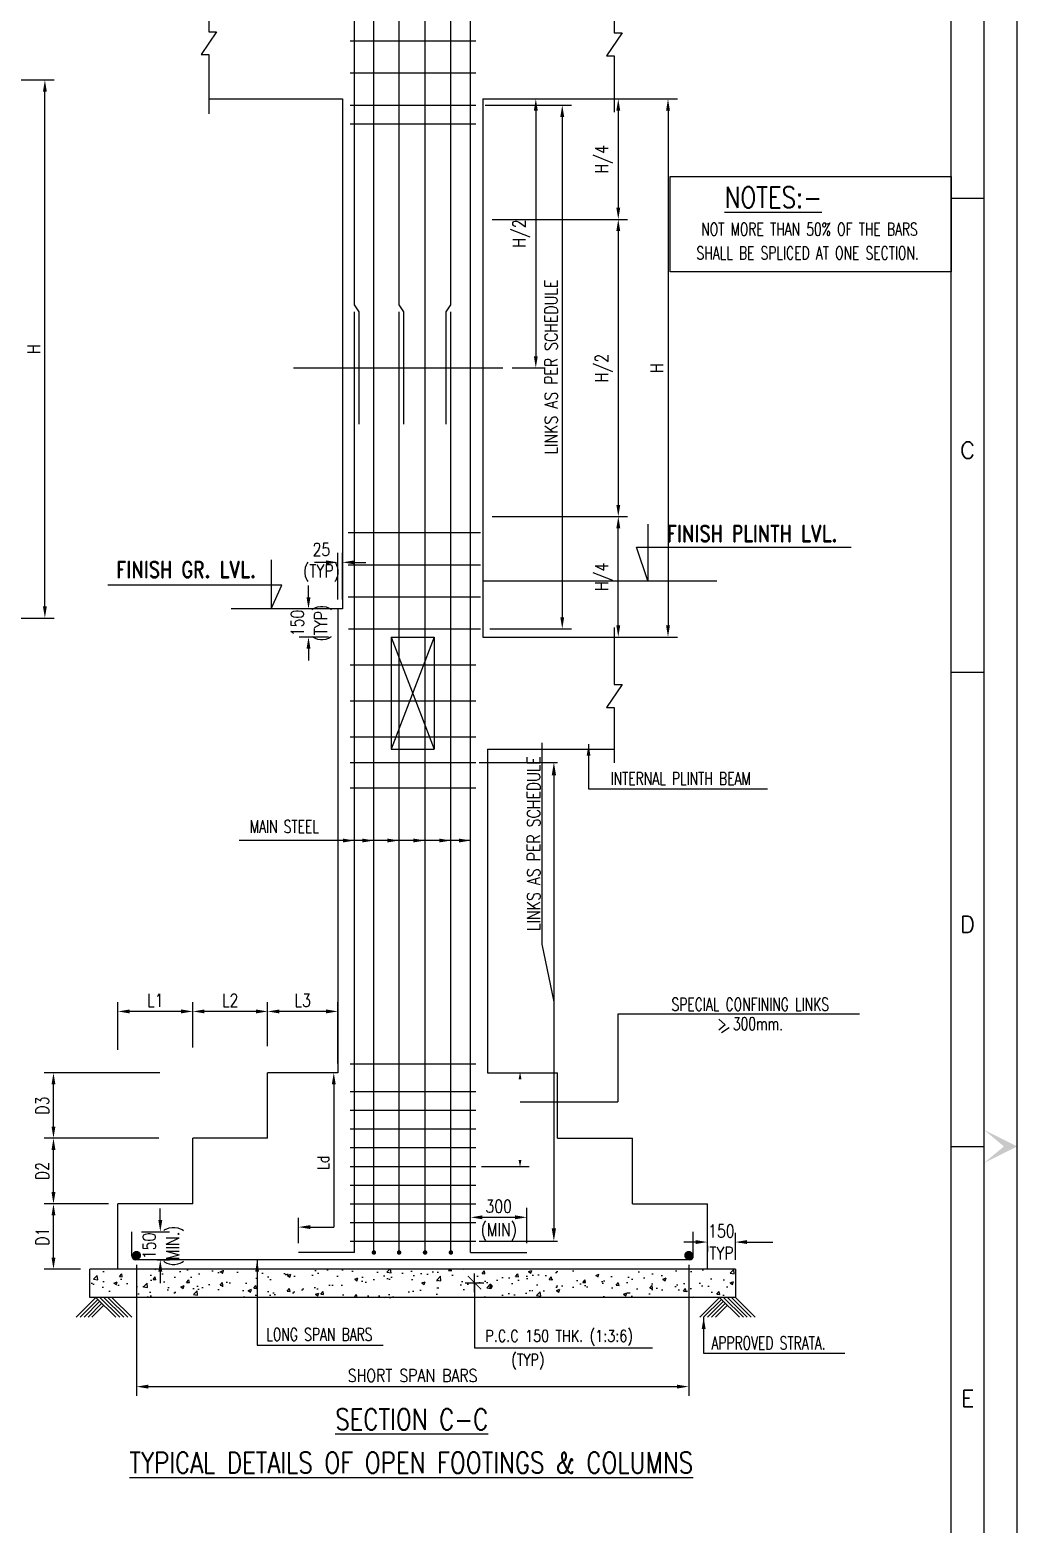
# Model space of a CAD drawing. Extents: x 455722 to 1142355, y -625363 to -272741.
# Drawn here: x 608365 to 629471, y -521763 to -489827 of the extents above; entities that cross this region are included whole.
import ezdxf
from ezdxf.enums import TextEntityAlignment as Align
from ezdxf.lldxf.tags import DXFTag

# ---------------------------------------------------------------- set-up
doc = ezdxf.new("R2010")
doc.units = 0
doc.header["$LTSCALE"] = 500
doc.header["$MEASUREMENT"] = 0
doc.layers.get('DEFPOINTS').update_dxf_attribs({"color": 4})
for name, color, linetype in [('CEN', 8, 'CENTER'), ('COL', 1, 'Continuous'), ('DIM', 5, 'Continuous'), ('FOOT', 4, 'Continuous'), ('FRAME', 6, 'Continuous'), ('LINK', 2, 'Continuous'), ('P.C.C.', 8, 'Continuous'), ('PNA', 10, 'Continuous'), ('RING', 4, 'Continuous'), ('S-CONCRET LINE', 4, 'Continuous'), ('S-REINFORCEMENT', 6, 'Continuous'), ('S-TEXT-1', 4, 'Continuous'), ('S-TITLE', 6, 'Continuous'), ('TXT', 4, 'Continuous'), ('TXT1', 2, 'Continuous')]:
    doc.layers.add(name, color=color, linetype=linetype)
doc.styles.add('ROMAND', font='romand')
doc.styles.add('ROMANS', font='r.shx', dxfattribs={"width": 0.8, "height": 275, "bigfont": 'bigfont.shx'})
tags = doc.linetypes.add('CENTER', pattern=[2, 1.25, -0.25, 0.25, -0.25]).pattern_tags.tags
tags[10:11] = [DXFTag(74, 4), DXFTag(75, 0), DXFTag(340, '0'), DXFTag(46, 1.0), DXFTag(50, 0.0), DXFTag(44, 0.0), DXFTag(45, 0.0)]
tags[8:9] = [DXFTag(74, 4), DXFTag(75, 0), DXFTag(340, '0'), DXFTag(46, 1.0), DXFTag(50, 0.0), DXFTag(44, 0.0), DXFTag(45, 0.0)]
tags[6:7] = [DXFTag(74, 4), DXFTag(75, 0), DXFTag(340, '0'), DXFTag(46, 1.0), DXFTag(50, 0.0), DXFTag(44, 0.0), DXFTag(45, 0.0)]
tags[4:5] = [DXFTag(74, 4), DXFTag(75, 0), DXFTag(340, '0'), DXFTag(46, 1.0), DXFTag(50, 0.0), DXFTag(44, 0.0), DXFTag(45, 0.0)]
doc.dimstyles.new('Copy of INT2TIMES', dxfattribs={"dimtxt": 300, "dimasz": 275, "dimexe": 75, "dimexo": 75, "dimgap": 40, "dimtad": 1, "dimdec": 0, "dimlfac": 0.5, "dimrnd": 5, "dimzin": 0, "dimdsep": 46, "dimtxsty": 'ROMANS', "dimcen": -1, "dimclrd": 5, "dimclre": 5, "dimclrt": 4, "dimadec": 0, "dimazin": 0, "dimtfac": 1, "dimtdec": 0, "dimtix": 1, "dimtofl": 0, "dimtmove": 2, "dimatfit": 3, "dimfxl": 0, "dimtolj": 1, "dimtzin": 0, "dimarcsym": 0})
doc.dimstyles.new('dim25', dxfattribs={"dimtxt": 250, "dimasz": 250, "dimexe": 200, "dimexo": 200, "dimgap": 100, "dimtad": 1, "dimdec": 0, "dimlfac": 0.25, "dimzin": 0, "dimdsep": 46, "dimtxsty": 'ROMANS', "dimcen": 0, "dimclrd": 5, "dimclre": 5, "dimclrt": 4, "dimadec": 0, "dimazin": 0, "dimtfac": 1, "dimtdec": 0, "dimtix": 1, "dimtofl": 0, "dimtmove": 2, "dimatfit": 3, "dimfxl": 0, "dimtolj": 1, "dimtzin": 0, "dimlwd": -1, "dimlwe": -1, "dimarcsym": 0})
doc.dimstyles.new('INT$7', dxfattribs={"dimtxt": 9, "dimasz": 8, "dimexe": 8, "dimexo": 3, "dimgap": 2, "dimtad": 1, "dimdec": 0, "dimzin": 0, "dimdsep": 46, "dimtxsty": 'ROMANS', "dimblk": 'DIMTICK', "dimcen": -0.25, "dimclrd": 5, "dimclre": 5, "dimclrt": 4, "dimadec": 0, "dimazin": 0, "dimtfac": 1, "dimtdec": 0, "dimtix": 1, "dimtofl": 0, "dimtmove": 2, "dimatfit": 3, "dimldrblk": 'DIMTICK', "dimfxl": 0, "dimtolj": 1, "dimtzin": 0, "dimarcsym": 0})

# ---------------------------------------------------------------- blocks, each defined once
blk = doc.blocks.new('FOLDER')
at = {"layer": 'PNA'}
for points in [[(-1250.000000000007, 2500.000000000011), (-7.275957614183426e-12, 9.094947017729282e-12), (-7.275957614183426e-12, 1000.000000000013)], [(1249.999999999993, 2500.000000000011), (-7.275957614183426e-12, 1.091393642127514e-11), (-7.275957614183426e-12, 1000.000000000013)]]:
    blk.add_solid(points, dxfattribs=at)
blk = doc.blocks.new('A1')
at = {"flags": 128}
blk.add_lwpolyline([(0, 5.820766091346741e-11), (82778.72107559827, 5.820766091346741e-11), (82778.72107559827, 58231.27883652772), (0, 58231.27883652772)], close=True, dxfattribs=at)
at = {"layer": 'PNA'}
for p, q in [((81794.43188326346, 43357.9389224737), (82286.57647943223, 43357.9389224737)), ((81794.43188326346, 36295.66396745056), (82286.57647943223, 36295.66396745056)), ((81794.43188326346, 29233.38901242736), (82286.57647943223, 29233.38901242736))]:
    blk.add_line(p, q, dxfattribs=at)
at = {"layer": 'PNA', "color": 1}
for points in [[(984.2891923375428, 492.1445961663267), (82286.57647943223, 492.1445961663267), (82286.57647943223, 57739.13424035898), (984.2891923375428, 57739.13424035898)], [(1968.578384675551, 984.2891923351854), (81794.43188326346, 984.2891923351854), (81794.43188326346, 57246.98964419012), (1968.578384675551, 57246.98964419012)]]:
    blk.add_lwpolyline(points, close=True, dxfattribs=at)
at = {"layer": 'PNA', "xscale": 0.196857838483993, "yscale": 0.196857838483993, "zscale": 0.196857838483993, "rotation": 90}
blk.add_blockref('FOLDER', (82778.72107560094, 29233.38901242736), dxfattribs=at)
at = {"layer": 'PNA', "style": 'ROMANS'}
for s, p in [('C', (82040.50418134785, 39603.60587153659)), ('D', (82040.50418134785, 32541.33091651349)), ('E', (82040.50418134785, 25479.05596149035))]:
    blk.add_text(s, height=246.0722980844176, dxfattribs=at).set_placement(p, align=Align.MIDDLE)
blk = doc.blocks.new('*D500')
at = {"layer": 'DEFPOINTS', "color": 0}
for p in [(610548.214693669, -515516.5533907567), (611153.6081542464, -515516.5533907567), (610889.9894397303, -516116.5533907567)]:
    blk.add_point(p, dxfattribs=at)
at = {"layer": 'DIM', "color": 5}
for p, q in [((611153.6081542464, -515266.5533907567), (611153.6081542464, -515016.5533907567)), ((610748.214693669, -515516.5533907567), (611353.6081542464, -515516.5533907567)), ((611089.9894397303, -516116.5533907567), (611353.6081542464, -516116.5533907567)), ((611153.6081542464, -516366.5533907567), (611153.6081542464, -516616.5533907567))]:
    blk.add_line(p, q, dxfattribs=at)
for points in [[(611111.9414875797, -515266.5533907567), (611195.274820913, -515266.5533907567), (611153.6081542464, -515516.5533907567)], [(611195.274820913, -516366.5533907567), (611111.9414875797, -516366.5533907567), (611153.6081542464, -516116.5533907567)]]:
    blk.add_solid(points, dxfattribs=at)
at = {"layer": 'DIM', "color": 4, "char_height": 275, "attachment_point": 5, "rotation": 90, "style": 'ROMANS'}
for s, insert in [('(MIN.)', (611463.1319637701, -515816.5533907567)), ('\\A1;150', (610916.1081542464, -515816.5533907567))]:
    blk.add_mtext(s, dxfattribs=dict(at, insert=insert))
blk = doc.blocks.new('*D501')
at = {"layer": 'DEFPOINTS', "color": 0}
for p in [(608869.714646491, -514916.5533907567), (610248.214693669, -514916.5533907567), (609648.214693669, -516316.5533907567)]:
    blk.add_point(p, dxfattribs=at)
at = {"layer": 'DIM', "color": 5}
for p, q in [((610048.214693669, -514916.5533907567), (608669.714646491, -514916.5533907567)), ((608869.714646491, -516066.5533907567), (608869.714646491, -515166.5533907567)), ((609448.214693669, -516316.5533907567), (608669.714646491, -516316.5533907567))]:
    blk.add_line(p, q, dxfattribs=at)
for points in [[(608911.3813131576, -515166.5533907567), (608828.0479798244, -515166.5533907567), (608869.714646491, -514916.5533907567)], [(608828.0479798244, -516066.5533907567), (608911.3813131576, -516066.5533907567), (608869.714646491, -516316.5533907567)]]:
    blk.add_solid(points, dxfattribs=at)
at = {"layer": 'DIM', "color": 4, "insert": (608632.214646491, -515616.5533907567), "char_height": 275, "attachment_point": 5, "rotation": 90, "style": 'ROMANS'}
blk.add_mtext('\\A1;D1', dxfattribs=at)
blk = doc.blocks.new('*D502')
at = {"layer": 'DEFPOINTS', "color": 0}
for p in [(608869.714646491, -513516.5533907567), (611322.214693669, -513516.5533907567), (610248.214693669, -514916.5533907567)]:
    blk.add_point(p, dxfattribs=at)
at = {"layer": 'DIM', "color": 5}
for p, q in [((611122.214693669, -513516.5533907567), (608669.714646491, -513516.5533907567)), ((608869.714646491, -514666.5533907567), (608869.714646491, -513766.5533907567)), ((610048.214693669, -514916.5533907567), (608669.714646491, -514916.5533907567))]:
    blk.add_line(p, q, dxfattribs=at)
for points in [[(608911.3813131576, -513766.5533907567), (608828.0479798244, -513766.5533907567), (608869.714646491, -513516.5533907567)], [(608828.0479798244, -514666.5533907567), (608911.3813131576, -514666.5533907567), (608869.714646491, -514916.5533907567)]]:
    blk.add_solid(points, dxfattribs=at)
at = {"layer": 'DIM', "color": 4, "insert": (608632.214646491, -514216.5533907567), "char_height": 275, "attachment_point": 5, "rotation": 90, "style": 'ROMANS'}
blk.add_mtext('\\A1;D2', dxfattribs=at)
blk = doc.blocks.new('*D503')
at = {"layer": 'DEFPOINTS', "color": 0}
for p in [(608869.714646491, -512116.5533907567), (611342.2146936681, -512116.5533907567), (611322.214693669, -513516.5533907567)]:
    blk.add_point(p, dxfattribs=at)
at = {"layer": 'DIM', "color": 5}
for p, q in [((611142.2146936681, -512116.5533907567), (608669.714646491, -512116.5533907567)), ((608869.714646491, -513266.5533907567), (608869.714646491, -512366.5533907567)), ((611122.214693669, -513516.5533907567), (608669.714646491, -513516.5533907567))]:
    blk.add_line(p, q, dxfattribs=at)
for points in [[(608911.3813131576, -512366.5533907567), (608828.0479798244, -512366.5533907567), (608869.714646491, -512116.5533907567)], [(608828.0479798244, -513266.5533907567), (608911.3813131576, -513266.5533907567), (608869.714646491, -513516.5533907567)]]:
    blk.add_solid(points, dxfattribs=at)
at = {"layer": 'DIM', "color": 4, "insert": (608632.214646491, -512816.5533907567), "char_height": 275, "attachment_point": 5, "rotation": 90, "style": 'ROMANS'}
blk.add_mtext('\\A1;D3', dxfattribs=at)
blk = doc.blocks.new('*D504')
at = {"layer": 'DEFPOINTS', "color": 0}
for p in [(613448.2146936681, -510805.47041588), (613448.2146936681, -511750.0533907567), (614948.2146936681, -512116.5533907567)]:
    blk.add_point(p, dxfattribs=at)
at = {"layer": 'DIM', "color": 5}
for p, q in [((613448.2146936681, -511550.0533907567), (613448.2146936681, -510605.47041588)), ((614948.2146936681, -511916.5533907567), (614948.2146936681, -510605.47041588)), ((614698.2146936681, -510805.47041588), (613698.2146936681, -510805.47041588))]:
    blk.add_line(p, q, dxfattribs=at)
for points in [[(613698.2146936681, -510763.8037492133), (613698.2146936681, -510847.1370825467), (613448.2146936681, -510805.47041588)], [(614698.2146936681, -510847.1370825467), (614698.2146936681, -510763.8037492133), (614948.2146936681, -510805.47041588)]]:
    blk.add_solid(points, dxfattribs=at)
at = {"layer": 'DIM', "color": 4, "insert": (614198.2146936681, -510567.97041588), "char_height": 275, "attachment_point": 5, "style": 'ROMANS'}
blk.add_mtext('\\A1;L3', dxfattribs=at)
blk = doc.blocks.new('*D505')
at = {"layer": 'DEFPOINTS', "color": 0}
for p in [(611848.2146936681, -510805.47041588), (611848.2146936681, -511777.5533907567), (613448.2146936681, -511750.0533907567)]:
    blk.add_point(p, dxfattribs=at)
at = {"layer": 'DIM', "color": 5}
for p, q in [((611848.2146936681, -511577.5533907567), (611848.2146936681, -510605.47041588)), ((613448.2146936681, -511550.0533907567), (613448.2146936681, -510605.47041588)), ((613198.2146936681, -510805.47041588), (612098.2146936681, -510805.47041588))]:
    blk.add_line(p, q, dxfattribs=at)
for points in [[(612098.2146936681, -510763.8037492133), (612098.2146936681, -510847.1370825467), (611848.2146936681, -510805.47041588)], [(613198.2146936681, -510847.1370825467), (613198.2146936681, -510763.8037492133), (613448.2146936681, -510805.47041588)]]:
    blk.add_solid(points, dxfattribs=at)
at = {"layer": 'DIM', "color": 4, "insert": (612648.2146936681, -510567.97041588), "char_height": 275, "attachment_point": 5, "style": 'ROMANS'}
blk.add_mtext('\\A1;L2', dxfattribs=at)
blk = doc.blocks.new('*D506')
at = {"layer": 'DEFPOINTS', "color": 0}
for p in [(610248.214693669, -510805.47041588), (610248.214693669, -511824.970415879), (611848.2146936681, -511777.5533907567)]:
    blk.add_point(p, dxfattribs=at)
at = {"layer": 'DIM', "color": 5}
for p, q in [((610248.214693669, -511624.970415879), (610248.214693669, -510605.47041588)), ((611848.2146936681, -511577.5533907567), (611848.2146936681, -510605.47041588)), ((611598.2146936681, -510805.47041588), (610498.214693669, -510805.47041588))]:
    blk.add_line(p, q, dxfattribs=at)
for points in [[(610498.214693669, -510763.8037492133), (610498.214693669, -510847.1370825467), (610248.214693669, -510805.47041588)], [(611598.2146936681, -510847.1370825467), (611598.2146936681, -510763.8037492133), (611848.2146936681, -510805.47041588)]]:
    blk.add_solid(points, dxfattribs=at)
at = {"layer": 'DIM', "color": 4, "insert": (611048.2146936685, -510567.97041588), "char_height": 275, "attachment_point": 5, "style": 'ROMANS'}
blk.add_mtext('\\A1;L1', dxfattribs=at)
blk = doc.blocks.new('*D507')
at = {"layer": 'DEFPOINTS', "color": 0}
for p in [(622848.214693669, -515616.5533907567), (623448.214693669, -515734.47041588), (623448.214693669, -516316.5533907567)]:
    blk.add_point(p, dxfattribs=at)
at = {"layer": 'DIM', "color": 5}
for p, q in [((622598.214693669, -515734.47041588), (622348.214693669, -515734.47041588)), ((623448.214693669, -516116.5533907567), (623448.214693669, -515534.47041588)), ((623698.214693669, -515734.47041588), (623948.214693669, -515734.47041588)), ((622848.214693669, -515816.5533907567), (622848.214693669, -515934.47041588))]:
    blk.add_line(p, q, dxfattribs=at)
for points in [[(622598.214693669, -515776.1370825467), (622598.214693669, -515692.8037492133), (622848.214693669, -515734.47041588)], [(623698.214693669, -515692.8037492133), (623698.214693669, -515776.1370825467), (623448.214693669, -515734.47041588)]]:
    blk.add_solid(points, dxfattribs=at)
at = {"layer": 'DIM', "color": 4, "char_height": 275, "attachment_point": 5, "style": 'ROMANS'}
for s, insert in [('\\A1;150', (623148.214693669, -515496.97041588)), ('TYP', (623148.214693669, -515971.97041588))]:
    blk.add_mtext(s, dxfattribs=dict(at, insert=insert))
blk = doc.blocks.new('*D511')
at = {"layer": 'DEFPOINTS', "color": 0}
for p in [(606689.7425575552, -490897.3475312423), (608686.6382497384, -490897.3475312423), (606689.7425575552, -502397.3475312414)]:
    blk.add_point(p, dxfattribs=at)
at = {"layer": 'DIM', "color": 5}
for p, q in [((606889.7425575552, -490897.3475312423), (608886.6382497384, -490897.3475312423)), ((608686.6382497384, -502147.3475312414), (608686.6382497384, -491147.3475312423)), ((606889.7425575552, -502397.3475312414), (608886.6382497384, -502397.3475312414))]:
    blk.add_line(p, q, dxfattribs=at)
for points in [[(608728.304916405, -491147.3475312423), (608644.9715830717, -491147.3475312423), (608686.6382497384, -490897.3475312423)], [(608644.9715830717, -502147.3475312414), (608728.304916405, -502147.3475312414), (608686.6382497384, -502397.3475312414)]]:
    blk.add_solid(points, dxfattribs=at)
at = {"layer": 'DIM', "color": 4, "insert": (608449.1382497384, -496647.3475312418), "char_height": 275, "attachment_point": 5, "rotation": 90, "style": 'ROMANS'}
blk.add_mtext('\\A1;H', dxfattribs=at)
blk = doc.blocks.new('*D514')
at = {"layer": 'DEFPOINTS', "color": 0}
for p in [(614948.2146936681, -502203.292952965), (614321.8493268804, -502803.2929529641), (614948.2146936681, -502803.2929529641)]:
    blk.add_point(p, dxfattribs=at)
at = {"layer": 'DIM', "color": 5}
for p, q in [((614321.8493268804, -501953.292952965), (614321.8493268804, -501703.292952965)), ((614748.2146936681, -502203.292952965), (614121.8493268804, -502203.292952965)), ((614748.2146936681, -502803.2929529641), (614121.8493268804, -502803.2929529641)), ((614321.8493268804, -503053.2929529641), (614321.8493268804, -503303.2929529641))]:
    blk.add_line(p, q, dxfattribs=at)
for points in [[(614280.1826602138, -501953.292952965), (614363.515993547, -501953.292952965), (614321.8493268804, -502203.292952965)], [(614363.515993547, -503053.2929529641), (614280.1826602138, -503053.2929529641), (614321.8493268804, -502803.2929529641)]]:
    blk.add_solid(points, dxfattribs=at)
at = {"layer": 'DIM', "color": 4, "char_height": 275, "attachment_point": 5, "rotation": 90, "style": 'ROMANS'}
for s, insert in [('\\A1;150', (614084.3493268804, -502503.2929529645)), ('(TYP)', (614631.3731364042, -502503.2929529645))]:
    blk.add_mtext(s, dxfattribs=dict(at, insert=insert))
blk = doc.blocks.new('*D515')
at = {"layer": 'DEFPOINTS', "color": 0}
for p in [(617896.0231427464, -505482.5331509268), (617896.0231427455, -515716.5533907567), (619567.3493268804, -515716.5533907567)]:
    blk.add_point(p, dxfattribs=at)
at = {"layer": 'DIM', "color": 5, "lineweight": -2, "ltscale": 2}
for p, q in [((619313, -505066.0952380951), (619313, -509368)), ((617971.0231427464, -505482.5331509268), (619642.3493268804, -505482.5331509268)), ((619567.3493268804, -505757.5331509268), (619567.3493268804, -515441.5533907567)), ((619313, -509368), (619567.3493268804, -510599.5432708417)), ((617971.0231427455, -515716.5533907567), (619642.3493268804, -515716.5533907567))]:
    blk.add_line(p, q, dxfattribs=at)
at = {"layer": 'DIM', "color": 5}
for points in [[(619613.1826602138, -505757.5331509268), (619521.515993547, -505757.5331509268), (619567.3493268804, -505482.5331509268)], [(619521.515993547, -515441.5533907567), (619613.1826602138, -515441.5533907567), (619567.3493268804, -515716.5533907567)]]:
    blk.add_solid(points, dxfattribs=at)
at = {"layer": 'DIM', "color": 4, "insert": (619135.5, -507217.0476190476), "char_height": 275, "attachment_point": 5, "rotation": 90, "style": 'ROMANS'}
blk.add_mtext('\\A1;LINKS AS PER SCHEDULE \\P', dxfattribs=at)
blk = doc.blocks.new('*D516')
at = {"layer": 'DEFPOINTS', "color": 0}
for p in [(617896.0231427464, -491436.6770697068), (617996.0231427455, -502630.3788468006), (619746.3493268804, -502630.3788468006)]:
    blk.add_point(p, dxfattribs=at)
at = {"layer": 'DIM', "color": 5}
for p, q in [((618096.0231427464, -491436.6770697068), (619946.3493268804, -491436.6770697068)), ((619746.3493268804, -491686.6770697068), (619746.3493268804, -502380.3788468006)), ((618196.0231427455, -502630.3788468006), (619946.3493268804, -502630.3788468006))]:
    blk.add_line(p, q, dxfattribs=at)
for points in [[(619788.015993547, -491686.6770697068), (619704.6826602138, -491686.6770697068), (619746.3493268804, -491436.6770697068)], [(619704.6826602138, -502380.3788468006), (619788.015993547, -502380.3788468006), (619746.3493268804, -502630.3788468006)]]:
    blk.add_solid(points, dxfattribs=at)
at = {"layer": 'DIM', "color": 4, "insert": (619508.8493268804, -497033.5279582537), "char_height": 275, "attachment_point": 5, "rotation": 90, "style": 'ROMANS'}
blk.add_mtext('\\A1;LINKS AS PER SCHEDULE', dxfattribs=at)
blk = doc.blocks.new('*D517')
at = {"layer": 'DEFPOINTS', "color": 0}
for p in [(619453.8082684593, -491303.292952965), (619604.9238449789, -502803.2929529641), (622007.4766072235, -502803.2929529641)]:
    blk.add_point(p, dxfattribs=at)
at = {"layer": 'DIM', "color": 5}
for p, q in [((619653.8082684593, -491303.292952965), (622207.4766072235, -491303.292952965)), ((622007.4766072235, -491553.292952965), (622007.4766072235, -502553.2929529641)), ((619804.9238449789, -502803.2929529641), (622207.4766072235, -502803.2929529641))]:
    blk.add_line(p, q, dxfattribs=at)
for points in [[(622049.1432738901, -491553.292952965), (621965.8099405569, -491553.292952965), (622007.4766072235, -491303.292952965)], [(621965.8099405569, -502553.2929529641), (622049.1432738901, -502553.2929529641), (622007.4766072235, -502803.2929529641)]]:
    blk.add_solid(points, dxfattribs=at)
at = {"layer": 'DIM', "color": 4, "insert": (621769.9766072235, -497053.2929529645), "char_height": 275, "attachment_point": 5, "rotation": 90, "style": 'ROMANS'}
blk.add_mtext('\\A1;H', dxfattribs=at)
blk = doc.blocks.new('*D518')
at = {"layer": 'DEFPOINTS', "color": 0}
for p in [(618814.7232887798, -491303.292952965), (618473.6028497986, -497053.2929529645), (619181.2318838935, -497053.2929529645)]:
    blk.add_point(p, dxfattribs=at)
at = {"layer": 'DIM', "color": 5}
for p, q in [((619014.7232887798, -491303.292952965), (619381.2318838935, -491303.292952965)), ((619181.2318838935, -491553.292952965), (619181.2318838935, -496803.2929529645)), ((618673.6028497986, -497053.2929529645), (619381.2318838935, -497053.2929529645))]:
    blk.add_line(p, q, dxfattribs=at)
for points in [[(619222.8985505601, -491553.292952965), (619139.5652172269, -491553.292952965), (619181.2318838935, -491303.292952965)], [(619139.5652172269, -496803.2929529645), (619222.8985505601, -496803.2929529645), (619181.2318838935, -497053.2929529645)]]:
    blk.add_solid(points, dxfattribs=at)
at = {"layer": 'DIM', "color": 4, "insert": (618871.7080743697, -494178.2929529648), "char_height": 275, "attachment_point": 5, "rotation": 90, "style": 'ROMANS'}
blk.add_mtext('\\A1;H/2', dxfattribs=at)
blk = doc.blocks.new('*D525')
at = {"layer": 'DEFPOINTS', "color": 0}
for p in [(618988.2146936662, -515205.9704007758), (617788.2146936662, -515957.5533907567), (618988.2146936662, -515957.5533907567)]:
    blk.add_point(p, dxfattribs=at)
at = {"layer": 'DIM', "color": 5}
for p, q in [((617788.2146936662, -515757.5533907567), (617788.2146936662, -515005.9704007758)), ((618988.2146936662, -515757.5533907567), (618988.2146936662, -515005.9704007758)), ((618038.2146936662, -515205.9704007758), (618738.2146936662, -515205.9704007758))]:
    blk.add_line(p, q, dxfattribs=at)
for points in [[(618038.2146936662, -515164.3037341091), (618038.2146936662, -515247.6370674425), (617788.2146936662, -515205.9704007758)], [(618738.2146936662, -515247.6370674425), (618738.2146936662, -515164.3037341091), (618988.2146936662, -515205.9704007758)]]:
    blk.add_solid(points, dxfattribs=at)
at = {"layer": 'DIM', "color": 4, "char_height": 275, "attachment_point": 5, "style": 'ROMANS'}
for s, insert in [('\\A1;300', (618388.2146936662, -514968.4704007758)), ('(MIN)', (618388.2146936662, -515515.4942102996))]:
    blk.add_mtext(s, dxfattribs=dict(at, insert=insert))
blk = doc.blocks.new('DIMTICK')
for p, q in [((-1, 0), (1, 0)), ((0, 1), (0, -1))]:
    blk.add_line(p, q)
at = {"color": 2, "const_width": 0.1}
blk.add_lwpolyline([(0.7071067811865461, 0.7071067811865461), (-0.7071067811865479, -0.7071067811865461)], dxfattribs=at)
blk = doc.blocks.new('*D526')
at = {"layer": 'DEFPOINTS', "color": 0}
for p in [(610646.3771956104, -516019.9911057041), (622450.0521917285, -516019.9911057041), (622450.0521917285, -518824.4704007758)]:
    blk.add_point(p, dxfattribs=at)
at = {"layer": 'DIM', "color": 5}
for p, q in [((610646.3771956104, -516219.9911057041), (610646.3771956104, -519024.4704007758)), ((622450.0521917285, -516219.9911057041), (622450.0521917285, -519024.4704007758)), ((610896.3771956104, -518824.4704007758), (622200.0521917285, -518824.4704007758))]:
    blk.add_line(p, q, dxfattribs=at)
for points in [[(610896.3771956104, -518782.8037341091), (610896.3771956104, -518866.1370674425), (610646.3771956104, -518824.4704007758)], [(622200.0521917285, -518866.1370674425), (622200.0521917285, -518782.8037341091), (622450.0521917285, -518824.4704007758)]]:
    blk.add_solid(points, dxfattribs=at)
at = {"layer": 'DIM', "color": 4, "insert": (616548.2146936695, -518586.9704007758), "char_height": 275, "attachment_point": 5, "style": 'ROMANS'}
blk.add_mtext('\\A1;SHORT SPAN BARS', dxfattribs=at)
blk = doc.blocks.new('*D535')
at = {"layer": 'DEFPOINTS', "color": 0}
for p in [(620249.3361861964, -491303.292952965), (618048.2146936699, -493878.292952965), (620944.4507093865, -493878.292952965)]:
    blk.add_point(p, dxfattribs=at)
at = {"layer": 'DIM', "color": 5}
for p, q in [((620449.3361861964, -491303.292952965), (621144.4507093865, -491303.292952965)), ((620944.4507093865, -491553.292952965), (620944.4507093865, -493628.292952965)), ((618248.2146936699, -493878.292952965), (621144.4507093865, -493878.292952965))]:
    blk.add_line(p, q, dxfattribs=at)
for points in [[(620986.1173760531, -491553.292952965), (620902.7840427199, -491553.292952965), (620944.4507093865, -491303.292952965)], [(620902.7840427199, -493628.292952965), (620986.1173760531, -493628.292952965), (620944.4507093865, -493878.292952965)]]:
    blk.add_solid(points, dxfattribs=at)
at = {"layer": 'DIM', "color": 4, "insert": (620634.9268998627, -492590.792952965), "char_height": 275, "attachment_point": 5, "rotation": 90, "style": 'ROMANS'}
blk.add_mtext('\\A1;H/4', dxfattribs=at)
blk = doc.blocks.new('*D536')
at = {"layer": 'DEFPOINTS', "color": 0}
for p in [(618048.2146936699, -493878.292952965), (618048.2146936699, -500228.2929529641), (620944.4507093865, -500228.2929529641)]:
    blk.add_point(p, dxfattribs=at)
at = {"layer": 'DIM', "color": 5}
for p, q in [((618248.2146936699, -493878.292952965), (621144.4507093865, -493878.292952965)), ((620944.4507093865, -494128.292952965), (620944.4507093865, -499978.2929529641)), ((618248.2146936699, -500228.2929529641), (621144.4507093865, -500228.2929529641))]:
    blk.add_line(p, q, dxfattribs=at)
for points in [[(620986.1173760531, -494128.292952965), (620902.7840427199, -494128.292952965), (620944.4507093865, -493878.292952965)], [(620902.7840427199, -499978.2929529641), (620986.1173760531, -499978.2929529641), (620944.4507093865, -500228.2929529641)]]:
    blk.add_solid(points, dxfattribs=at)
at = {"layer": 'DIM', "color": 4, "insert": (620634.9268998627, -497053.2929529645), "char_height": 275, "attachment_point": 5, "rotation": 90, "style": 'ROMANS'}
blk.add_mtext('\\A1;H/2', dxfattribs=at)
blk = doc.blocks.new('*D577')
at = {"layer": 'DEFPOINTS', "color": 0}
for p in [(614948.2146936681, -501207.3625667954), (614948.2146936681, -502203.292952965), (615048.2146936681, -502203.292952965)]:
    blk.add_point(p, dxfattribs=at)
at = {"layer": 'DIM', "color": 5}
for p, q in [((614948.2146936681, -502003.292952965), (614948.2146936681, -501007.3625667954)), ((615048.2146936681, -502003.292952965), (615048.2146936681, -501007.3625667954)), ((614698.2146936681, -501207.3625667954), (614448.2146936681, -501207.3625667954)), ((615298.2146936681, -501207.3625667954), (615548.2146936681, -501207.3625667954))]:
    blk.add_line(p, q, dxfattribs=at)
for points in [[(614698.2146936681, -501249.0292334621), (614698.2146936681, -501165.6959001287), (614948.2146936681, -501207.3625667954)], [(615298.2146936681, -501165.6959001287), (615298.2146936681, -501249.0292334621), (615048.2146936681, -501207.3625667954)]]:
    blk.add_solid(points, dxfattribs=at)
at = {"layer": 'DIM', "color": 4, "insert": (614598.2320748921, -501207.3625667954), "char_height": 275, "attachment_point": 5, "style": 'ROMANS'}
blk.add_mtext('\\A1;25\\P(TYP)', dxfattribs=at)
blk = doc.blocks.new('*D402')
at = {"layer": 'DEFPOINTS', "color": 0}
for p in [(618048.2146936699, -500228.2929529641), (620944.4507093865, -500228.2929529641), (620249.3361861964, -502803.2929529641)]:
    blk.add_point(p, dxfattribs=at)
at = {"layer": 'DIM', "color": 5}
for p, q in [((618248.2146936699, -500228.2929529641), (621144.4507093865, -500228.2929529641)), ((620944.4507093865, -502553.2929529641), (620944.4507093865, -500478.2929529641)), ((620449.3361861964, -502803.2929529641), (621144.4507093865, -502803.2929529641))]:
    blk.add_line(p, q, dxfattribs=at)
for points in [[(620986.1173760531, -500478.2929529641), (620902.7840427199, -500478.2929529641), (620944.4507093865, -500228.2929529641)], [(620902.7840427199, -502553.2929529641), (620986.1173760531, -502553.2929529641), (620944.4507093865, -502803.2929529641)]]:
    blk.add_solid(points, dxfattribs=at)
at = {"layer": 'DIM', "color": 4, "insert": (620634.9268998627, -501515.7929529641), "char_height": 275, "attachment_point": 5, "rotation": 90, "style": 'ROMANS'}
blk.add_mtext('\\A1;H/4', dxfattribs=at)

msp = doc.modelspace()

# ---------------------------------------------------------------- hatches: boundary and pattern name
at = {"layer": 'P.C.C.'}
h = msp.add_hatch(dxfattribs=at)
h.set_pattern_fill('AR-CONC', color=256, scale=100, style=0)
h.set_pattern_definition([(49.99999999999999, (-74786.28535350808, -605285.97041588), (717.2601826007532, -62.75213498259502), [75, -825]), (355, (-74786.28535350808, -605285.97041588), (-138.751333613, 752.1921337000117), [60, -660]), (100.4514, (-74726.51367350784, -605291.1997558791), (578.5093817140216, 689.4395420609535), [63.74018999999966, -701.1421119999939]), (46.18419999999999, (-74786.28535350808, -605085.97041588), (1067.241048625644, -165.5190143290179), [112.4999999999997, -1237.499999999996]), (96.63559999999971, (-74697.34860850801, -605099.7637228789), (934.6627055487033, 974.1178709004416), [95.61028799999963, -1051.712999999993]), (351.1842000000001, (-74786.28535350808, -605085.97041588), (934.6619451336273, 974.1186009253246), [90, -990]), (21, (-74686.28535350901, -605135.97041588), (596.9070521184617, -402.6188906653386), [75, -825]), (326, (-74686.28535350901, -605135.97041588), (243.3153319215817, 725.150045046853), [60, -660]), (71.45140000000002, (-74636.54312050832, -605169.522021879), (840.2226285814899, 322.5304967099523), [63.74018999999971, -701.1421119999952]), (37.50000000000001, (-74786.28535350808, -605285.97041588), (12.15985531729071, 332.8938538313115), [0, -652, 0, -670, 0, -662.5]), (7.499999999999999, (-74786.28535350808, -605285.97041588), (263.0695374421486, 394.4117118823602), [0, -382, 0, -637, 0, -252.5]), (327.5, (-75009.28535350808, -605285.97041588), (533.8224361724093, -22.55487173437976), [0, -250, 0, -780, 0, -1035]), (317.5, (-75109.28535350808, -605285.97041588), (583.1861693423863, 100.1049823323176), [0, -325, 0, -518, 0, -735])])
h.paths.add_polyline_path([(614503.1018789287, -516316.5533907567), (614503.1018789287, -516916.5533907567), (623448.214693669, -516916.5533907567), (623448.2146936681, -516316.5533907567)])
h.paths.add_polyline_path([(614503.1018789287, -516916.5533907567), (614503.1018789287, -516316.5533907567), (609648.214693669, -516316.5533907567), (609648.214693669, -516916.5533907567)])

# ---------------------------------------------------------------- linework, layer by layer
at = {"layer": 'CEN'}
msp.add_line((614003.6028969738, -497053.2929529645), (618473.6028497986, -497053.2929529645), dxfattribs=at)
at = {"layer": 'CEN', "linetype": 'Continuous'}
msp.add_line((618017.9810569815, -514116.5533907567), (619036.9810569806, -514116.5533907567), dxfattribs=at)
at = {"layer": 'COL', "linetype": 'Continuous', "const_width": 48}
for points in [[(615695.9903804872, -515957.5533907567, 1), (615743.9903804872, -515957.5533907567, 1)], [(616234.4079876288, -515957.5533907567, 0.9999999999999998), (616282.4079876288, -515957.5533907567, 1)], [(616789.2340411635, -515957.5533907567, 1), (616837.2340411625, -515957.5533907567, 1)], [(617341.8458378555, -515957.5533907567, 0.9999999999999998), (617389.8458378555, -515957.5533907567, 1)]]:
    msp.add_lwpolyline(points, format="xyb", close=True, dxfattribs=at)
at = {"layer": 'DIM', "color": 3}
msp.add_line((618048.2146936681, -501603.292952965), (623048.5083936129, -501603.292952965), dxfattribs=at)
at = {"layer": 'DIM', "color": 3, "linetype": 'Continuous'}
msp.add_line((615048.2146936681, -502203.292952965), (612670.6032323835, -502203.292952965), dxfattribs=at)
at = {"layer": 'DIM'}
for p, q in [((616088.2146936681, -502803.2929529641), (617008.2146936681, -505203.292952965)), ((617008.2146936681, -502803.2929529641), (616088.2146936681, -505203.292952965)), ((626103.0968096384, -510862.1158882012), (620934.3433293474, -510862.1158882012)), ((620934.3433293474, -510862.1158882012), (620934.3433293474, -512739.9202590119)), ((618844.0546292539, -512739.9202590119), (620934.3433293474, -512739.9202590119)), ((623528.214693669, -515734.47041588), (624247.214646491, -515734.47041588))]:
    msp.add_line(p, q, dxfattribs=at)
at = {"layer": 'DIM', "color": 5}
for p, q in [((614849.3493268804, -512116.5533907567), (614662.3493268804, -512116.5533907567)), ((614862.3493268804, -512366.5533907567), (614862.3493268804, -515414.7661930439)), ((614108.2146936699, -515757.5533907567), (614108.2146936699, -515214.7661930439)), ((614358.2146936699, -515414.7661930439), (614862.3493268804, -515414.7661930439))]:
    msp.add_line(p, q, dxfattribs=at)
at = {"layer": 'DIM', "color": 8}
for points in [[(612191.1169933665, -488690.3327138051), (612191.1169933665, -489865.3809234662), (612357.4811856754, -489865.3809234662), (612024.7528010604, -490352.197793336), (612191.1169933665, -490352.197793336), (612191.1169933665, -491623.3776361076)], [(620859.4018432505, -488690.3327138051), (620859.4018432505, -489891.5115661438), (621025.7660355547, -489891.5115661438), (620693.0376509426, -490378.3284360136), (620859.4018432505, -490378.3284360136), (620859.4018432505, -491582.2491827831)], [(620859.4018432514, -502597.340847095), (620859.4018432514, -503820.7338632891), (621025.7660355584, -503820.7338632891), (620693.0376509426, -504307.550733158), (620859.4018432514, -504307.550733158), (620859.4018432514, -505489.2573160739)]]:
    msp.add_lwpolyline(points, dxfattribs=at)
at = {"layer": 'DIM', "flags": 128}
msp.add_lwpolyline([(618844.0546292539, -513980.1137068351, 61.212672, 0, 0), (618844.0546292539, -514133.0438363301, 0, 0, 0), (618844.0546292539, -513091.3587485231, 0, 0, 0), (618844.0546292539, -512103.673660717, 0, 61.212672, 0), (618844.0546292539, -512256.603790211, 0, 0, 0)], format="xyseb", dxfattribs=at)
at = {"layer": 'DIM', "color": 5}
for points in [[(614820.6826602153, -512366.5533907567), (614904.0159935465, -512366.5533907567), (614862.3493268804, -512116.5533907567)], [(614358.2146936699, -515373.0995263769), (614358.2146936699, -515456.4328597109), (614108.2146936699, -515414.7661930439)]]:
    msp.add_solid(points, dxfattribs=at)
at = {"layer": 'FOOT', "linetype": 'Continuous'}
msp.add_lwpolyline([(622050.5956161437, -492960.9304839508), (628058.4708095333, -492960.9304839508), (628058.4708095333, -495001.5141675341), (622050.5956161437, -495001.5141675341)], close=True, dxfattribs=at)
at = {"layer": 'FRAME'}
for centre, start, end in [((610628.2146936681, -516036.5533907567), 180, 270), ((622468.214693669, -516036.5533907567), 270, 0)]:
    msp.add_arc(centre, 80, start, end, dxfattribs=at)
at = {"layer": 'LINK'}
for p, q in [((615215.477138195, -490062.1304642619), (617896.0231427464, -490062.1304642619)), ((615215.477138195, -490748.1304642619), (617896.0231427464, -490748.1304642619)), ((615215.477138195, -491436.6770697068), (617896.0231427464, -491436.6770697068)), ((615215.477138195, -491836.6770697068), (617896.0231427464, -491836.6770697068)), ((615171.977138195, -500572.3788468006), (617996.0231427455, -500572.3788468006)), ((615171.977138195, -501258.3788468006), (617996.0231427455, -501258.3788468006)), ((615171.977138195, -501944.3788468006), (617996.0231427455, -501944.3788468006)), ((615175.477138195, -502630.3788468006), (617996.0231427455, -502630.3788468006)), ((615215.477138195, -503398.7038242055), (617896.0231427464, -503398.7038242055)), ((615215.477138195, -504167.0288016104), (617896.0231427464, -504167.0288016104)), ((615215.477138195, -504935.3537790158), (617896.0231427464, -504935.3537790158)), ((615215.477138195, -505482.5331509268), (617896.0231427464, -505482.5331509268)), ((615215.477138195, -506029.7125228377), (617896.0231427464, -506029.7125228377)), ((615215.477138195, -511923.227240046), (617896.0231427464, -511923.227240047)), ((615215.4771381968, -512516.5533907567), (617896.0231427464, -512516.5533907576)), ((615215.4771381968, -512916.5533907567), (617896.0231427464, -512916.5533907567)), ((615215.4771381968, -513316.5533907567), (617896.0231427464, -513316.5533907567)), ((615215.4771381968, -513716.5533907567), (617896.0231427464, -513716.5533907567)), ((615215.477138195, -514116.5533907567), (617896.0231427455, -514116.5533907567)), ((615215.477138195, -514516.5533907567), (617896.0231427455, -514516.5533907567)), ((615215.477138195, -514916.5533907567), (617896.0231427455, -514916.5533907567)), ((615215.477138195, -515316.5533907567), (617896.0231427455, -515316.5533907567)), ((615215.4771381912, -515716.5533907567), (617896.0231427418, -515716.5533907567))]:
    msp.add_line(p, q, dxfattribs=at)
at = {"layer": 'RING', "linetype": 'Continuous'}
for p, q in [((609353.9506249574, -517340.8174594678), (609778.214693669, -516916.5533907567)), ((609438.8034387005, -517340.8174594678), (609820.6411005405, -516958.9797976278)), ((609523.6562524398, -517340.8174594678), (609863.0675074111, -517001.4062045002)), ((610202.4787623805, -517340.8174594678), (609778.214693669, -516916.5533907567)), ((610287.3315761227, -517340.8174594678), (609863.0675074111, -516916.5533907567)), ((610372.1843898648, -517340.8174594678), (609947.9203211542, -516916.5533907567)), ((610457.0372036078, -517340.8174594678), (610032.7731348963, -516916.5533907567)), ((610541.89001735, -517340.8174594678), (610117.6259486384, -516916.5533907567)), ((622684.5393699862, -517340.8174594678), (623108.8034386986, -516916.5533907567)), ((622769.3921837292, -517340.8174594678), (623151.2298455711, -516958.9797976278)), ((622854.2449974713, -517340.8174594678), (623193.6562524417, -517001.4062045002)), ((623533.0675074102, -517340.8174594692), (623108.8034386977, -516916.5533907567)), ((623617.9203211523, -517340.8174594678), (623193.6562524417, -516916.5533907567)), ((623702.7731348954, -517340.8174594692), (623278.5090661847, -516916.5533907567)), ((623787.6259486375, -517340.8174594678), (623363.361879926, -516916.5533907567)), ((623872.4787623815, -517340.8174594678), (623448.214693669, -516916.5533907567)), ((609608.5090661847, -517340.8174594678), (609905.4939142826, -517043.8326113699)), ((609693.361879926, -517340.8174594678), (609947.9203211542, -517086.2590182419)), ((622939.0978112135, -517340.8174594692), (623236.0826593123, -517043.8326113708)), ((623023.9506249565, -517340.8174594692), (623278.5090661847, -517086.2590182419))]:
    msp.add_line(p, q, dxfattribs=at)
at = {"layer": 'S-CONCRET LINE', "color": 130, "linetype": 'Continuous'}
for p, q in [((612191.1169933665, -491303.292952965), (615048.2146936681, -491303.292952965)), ((615048.2146936681, -491303.292952965), (615048.2146936681, -502203.292952965)), ((618048.2146936681, -491303.292952965), (618048.2146936681, -502803.2929529641)), ((618048.2146936681, -491303.292952965), (620859.4018432505, -491303.292952965)), ((614948.2146936681, -502203.292952965), (614948.2146936681, -512116.5533907567)), ((616088.2146936681, -502803.2929529641), (617008.2146936681, -502803.2929529641)), ((616088.2146936681, -502803.2929529641), (616088.2146936681, -505203.292952965)), ((617008.2146936681, -502803.2929529641), (617008.2146936681, -505203.292952965)), ((618048.2146936699, -502803.2929529641), (620859.4018432514, -502803.2929529641)), ((616088.2146936681, -505203.292952965), (617008.2146936681, -505203.292952965)), ((618148.2146936699, -505203.292952965), (620859.4018432514, -505203.292952965)), ((618148.2146936699, -505203.292952965), (618148.2146936681, -512116.5533907567)), ((613448.2146936681, -513516.5533907567), (613448.2146936681, -512116.5533907567)), ((614948.2146936681, -512116.5533907567), (613448.2146936681, -512116.5533907567)), ((618148.2146936681, -512116.5533907567), (619648.214693669, -512116.5533907567)), ((619648.214693669, -513516.5533907567), (619648.214693669, -512116.5533907567)), ((613448.2146936681, -513516.5533907567), (611848.2146936681, -513516.5533907567)), ((611848.2146936681, -514916.5533907567), (611848.2146936681, -513516.5533907567)), ((619648.214693669, -513516.5533907567), (621248.214693669, -513516.5533907567)), ((621248.214693669, -514916.5533907567), (621248.214693669, -513516.5533907567)), ((610248.214693669, -516316.5533907567), (610248.214693669, -514916.5533907567)), ((611848.2146936681, -514916.5533907567), (610248.214693669, -514916.5533907567)), ((621248.214693669, -514916.5533907567), (622848.214693669, -514916.5533907567)), ((622848.214693669, -516316.5533907576), (622848.214693669, -514916.5533907567)), ((623448.214693669, -516316.5533907567), (609648.214693669, -516316.5533907567)), ((609648.214693669, -516916.5533907567), (609648.214693669, -516316.5533907567)), ((623448.214693669, -516316.5533907567), (623448.214693669, -516916.5533907567)), ((623448.214693669, -516916.5533907567), (609648.214693669, -516916.5533907567))]:
    msp.add_line(p, q, dxfattribs=at)
at = {"layer": 'S-REINFORCEMENT'}
for p, q in [((615308.2146936653, -495703.2929529645), (615308.2146936615, -474777.268827565)), ((616258.4079876326, -495703.2929529655), (616258.4079876363, -474777.268827565)), ((617365.8458378592, -495703.2929529645), (617365.8458378611, -474777.268827565)), ((615719.9903804928, -494039.8226324893), (615719.9903804956, -483175.542952965)), ((616813.2340411672, -495853.2929529645), (616813.23404117, -483175.542952965)), ((617788.2146936699, -496249.3882658659), (617788.2146936737, -483175.542952965)), ((615719.9903804872, -515921.8185241511), (615719.9903804928, -494039.8226324893)), ((615408.2146936653, -495853.2929529645), (615308.2146936653, -495703.2929529645)), ((615308.2146936699, -515957.5533907567), (615308.2146936653, -495853.2929529645)), ((615408.2146936662, -498253.2929529645), (615408.2146936653, -495853.2929529645)), ((616358.4079876298, -495853.2929529645), (616258.4079876326, -495703.2929529645)), ((616258.4079876288, -515921.8185241511), (616258.4079876335, -495853.2929529645)), ((616358.4079876298, -498253.2929529645), (616358.4079876298, -495853.2929529645)), ((616813.2340411653, -515921.8185241511), (616813.2340411672, -495853.2929529645)), ((617265.8458378592, -495853.2929529645), (617365.8458378573, -495703.2929529645)), ((617265.8458378564, -498253.2929529645), (617265.8458378592, -495853.2929529645)), ((617365.8458378536, -515921.8185241511), (617365.8458378592, -495853.2929529645)), ((617788.2146936662, -515957.5533907567), (617788.2146936699, -496249.3882658659)), ((616813.2340411663, -505280.83307028), (616813.2340411672, -502902.4648016058)), ((610548.2146936699, -516036.5533907567), (610548.214693669, -515516.5533907567)), ((622548.214693669, -516036.5533907567), (622548.214693669, -515516.5533907567)), ((615308.2146936699, -515957.5533907567), (614108.2146936699, -515957.5533907567)), ((617788.2146936662, -515957.5533907567), (618988.2146936662, -515957.5533907567)), ((622468.214693669, -516116.5533907567), (610628.2146936681, -516116.5533907567))]:
    msp.add_line(p, q, dxfattribs=at)
at = {"layer": 'S-REINFORCEMENT', "linetype": 'Continuous', "const_width": 96}
for points in [[(610598.3771956104, -516019.9911057041, 1), (610694.3771956104, -516019.9911057041, 1)], [(622498.0521917285, -516019.9911057041, -1), (622402.0521917276, -516019.9911057041, -1)]]:
    msp.add_lwpolyline(points, format="xyb", close=True, dxfattribs=at)
at = {"layer": 'TXT', "linetype": 'ByBlock'}
msp.add_line((623153.3515417844, -511259.274432512), (623312.6196496978, -511146.8073211452), dxfattribs=at)
at = {"layer": 'TXT1'}
for points in [[(621578.4538943663, -500391.0580621767), (621578.4538943663, -501603.292952965), (621332.9083714827, -500881.582722242), (625920.8493268813, -500881.582722242)], [(613523.7667590275, -501152.7209397727), (613523.7667590275, -502203.292952965), (613753.370553659, -501694.4870928619), (610030.1708056745, -501694.4870928619)]]:
    msp.add_lwpolyline(points, dxfattribs=at)

# ---------------------------------------------------------------- block references
at = {"xscale": 1.434849416022188, "yscale": 1.434849416022188, "zscale": 1.434849416022188}
msp.add_blockref('A1', (510695.7779879661, -555636), dxfattribs=at)

# ---------------------------------------------------------------- texts
at = {"layer": 'DIM', "color": 4, "style": 'ROMANS', "width": 0.8}
for s, p in [('P.C.C 150 THK. (1:3:6)', (618103.25998625, -517865.8811185891)), ('(TYP)', (618654.7599862481, -518376.8741041543))]:
    msp.add_text(s, height=250, dxfattribs=at).set_placement(p)
at = {"layer": 'DIM', "color": 4, "insert": (614637.3493268813, -514037.0533907567), "char_height": 250, "attachment_point": 5, "rotation": 90, "style": 'ROMANS'}
msp.add_mtext('\\A1;Ld', dxfattribs=at)
at = {"layer": 'S-TEXT-1', "linetype": 'ByBlock', "style": 'ROMANS', "width": 0.7}
for s, p in [(' NOT MORE THAN 50% OF THE BARS', (624966.3203403028, -494086.6713427639)), ('SHALL BE SPLICED AT ONE SECTION.', (624992.39669985, -494595.8594056745)), ('MAIN STEEL', (613804.4720849802, -506853.437868448)), ('SPECIAL CONFINING LINKS', (623765.1135437514, -510654.830321698)), ('> 300mm.', (623765.1135437514, -511069.851879159))]:
    msp.add_text(s, height=275, dxfattribs=at).set_placement(p, align=Align.MIDDLE)
at = {"layer": 'S-TEXT-1', "style": 'ROMANS', "width": 0.7}
msp.add_text('INTERNAL PLINTH BEAM', height=275, dxfattribs=at).set_placement((622277.3084979698, -505828.3934817961), align=Align.MIDDLE)
for s, p in [('LONG SPAN BARS', (613419.5277379414, -517846.7329299808)), ('APPROVED STRATA.', (622933.7216340092, -518029.1051509525))]:
    msp.add_text(s, height=275, dxfattribs=at).set_placement(p)
at = {"layer": 'S-TITLE', "style": 'ROMANS', "width": 0.8}
msp.add_text('%%UNOTES:-', height=450, dxfattribs=at).set_placement((624256.9005846885, -493630.1186542119), align=Align.CENTER)
for s, p in [('%%USECTION C-C', (616528.8317109223, -519521.2770238195)), ('%%UTYPICAL DETAILS OF OPEN FOOTINGS & COLUMNS', (616519.8317109223, -520452.6562117863))]:
    msp.add_text(s, height=450, dxfattribs=at).set_placement(p, align=Align.MIDDLE)
at = {"layer": 'TXT1', "style": 'ROMAND', "width": 0.8}
for s, p in [('FINISH PLINTH LVL.', (623808.1639343172, -500591.563690566)), ('FINISH GR. LVL.', (611706.5552861213, -501361.4680611868))]:
    msp.add_text(s, height=350, dxfattribs=at).set_placement(p, align=Align.MIDDLE)

# ---------------------------------------------------------------- dimensions: what is measured, and where the dimension line sits
at = {"layer": 'DIM'}
for base, p1, p2, angle, text, picture, middle in [((608686.6382497384, -490897.3475312423), (606689.7425575552, -502397.3475312414), (606689.7425575552, -490897.3475312423), 90, 'H', '*D511', (608449.1382497384, -496647.3475312418)), ((619746.3493268804, -502630.3788468006), (617896.0231427464, -491436.6770697068), (617996.0231427455, -502630.3788468006), 90, 'LINKS AS PER SCHEDULE', '*D516', (619508.8493268804, -497033.5279582537)), ((620944.4507093865, -493878.292952965), (620249.3361861964, -491303.292952965), (618048.2146936699, -493878.292952965), 90, 'H/4', '*D535', (620634.9268998627, -492590.792952965)), ((619181.2318838935, -497053.2929529645), (618814.7232887798, -491303.292952965), (618473.6028497986, -497053.2929529645), 90, 'H/2', '*D518', (618871.7080743697, -494178.2929529648)), ((622007.4766072235, -502803.2929529641), (619453.8082684593, -491303.292952965), (619604.9238449789, -502803.2929529641), 90, 'H', '*D517', (621769.9766072235, -497053.2929529645)), ((620944.4507093865, -500228.2929529641), (618048.2146936699, -493878.292952965), (618048.2146936699, -500228.2929529641), 90, 'H/2', '*D536', (620634.9268998627, -497053.2929529645)), ((620944.4507093865, -500228.2929529641), (620249.3361861964, -502803.2929529641), (618048.2146936699, -500228.2929529641), 270, 'H/4', '*D402', (620634.9268998627, -501515.7929529641)), ((614321.8493268804, -502803.2929529641), (614948.2146936681, -502203.292952965), (614948.2146936681, -502803.2929529641), 90, '<>\\X(TYP)', '*D514', (614321.8493268804, -502503.2929529645)), ((608869.714646491, -512116.5533907567), (611322.214693669, -513516.5533907567), (611342.2146936681, -512116.5533907567), 90, 'D3', '*D503', (608632.214646491, -512816.5533907567)), ((608869.714646491, -513516.5533907567), (610248.214693669, -514916.5533907567), (611322.214693669, -513516.5533907567), 90, 'D2', '*D502', (608632.214646491, -514216.5533907567)), ((608869.714646491, -514916.5533907567), (609648.214693669, -516316.5533907567), (610248.214693669, -514916.5533907567), 90, 'D1', '*D501', (608632.214646491, -515616.5533907567)), ((611153.6081542464, -515516.5533907567), (610889.9894397303, -516116.5533907567), (610548.214693669, -515516.5533907567), 90, '<>\\X(MIN.)', '*D500', (611153.6081542464, -515816.5533907567))]:
    dim = msp.add_linear_dim(base=base, p1=p1, p2=p2, angle=angle, text=text, dimstyle='dim25', dxfattribs=at)
    dim.commit()
    dim.dimension.update_dxf_attribs({"geometry": picture, "text_midpoint": middle})
dim = msp.add_linear_dim(base=(614948.2146936681, -501207.3625667954), p1=(615048.2146936681, -502203.292952965), p2=(614948.2146936681, -502203.292952965), text='<>\\X(TYP)', dimstyle='dim25', dxfattribs=at)
dim.commit()
dim.dimension.update_dxf_attribs({"geometry": '*D577', "text_midpoint": (614598.2320748921, -501207.3625667954), "dimtype": 160})
at = {"layer": 'DIM', "ltscale": 2}
dim = msp.add_linear_dim(base=(619567.3493268804, -515716.5533907567), p1=(617896.0231427464, -505482.5331509268), p2=(617896.0231427455, -515716.5533907567), angle=90, text='LINKS AS PER SCHEDULE \\X', dimstyle='Copy of INT2TIMES', override={"dimtxt": 275, "dimtmove": 1}, dxfattribs=at)
dim.commit()
dim.dimension.update_dxf_attribs({"geometry": '*D515', "text_midpoint": (619313, -509328), "dimtype": 160})
at = {"layer": 'DIM'}
for base, p1, p2, text, picture, middle in [((610248.214693669, -510805.47041588), (611848.2146936681, -511777.5533907567), (610248.214693669, -511824.970415879), 'L1', '*D506', (611048.2146936685, -510567.97041588)), ((611848.2146936681, -510805.47041588), (613448.2146936681, -511750.0533907567), (611848.2146936681, -511777.5533907567), 'L2', '*D505', (612648.2146936681, -510567.97041588)), ((613448.2146936681, -510805.47041588), (614948.2146936681, -512116.5533907567), (613448.2146936681, -511750.0533907567), 'L3', '*D504', (614198.2146936681, -510567.97041588)), ((618988.2146936662, -515205.9704007758), (617788.2146936662, -515957.5533907567), (618988.2146936662, -515957.5533907567), '<>\\X(MIN)', '*D525', (618388.2146936662, -515205.9704007758)), ((623448.214693669, -515734.47041588), (622848.214693669, -515616.5533907567), (623448.214693669, -516316.5533907567), '<>\\XTYP', '*D507', (623148.214693669, -515734.47041588)), ((622450.0521917285, -518824.4704007758), (610646.3771956104, -516019.9911057041), (622450.0521917285, -516019.9911057041), 'SHORT SPAN BARS', '*D526', (616548.2146936695, -518586.9704007758))]:
    dim = msp.add_linear_dim(base=base, p1=p1, p2=p2, text=text, dimstyle='dim25', dxfattribs=at)
    dim.commit()
    dim.dimension.update_dxf_attribs({"geometry": picture, "text_midpoint": middle})

# ---------------------------------------------------------------- leaders
for points in [[(620308.8493740603, -505092.4530013478), (620308.8493740603, -506044.4530013478), (624134.3493740603, -506044.4530013478)], [(615308.214693669, -507152.4704007758), (612836.3493268813, -507152.4704007758)], [(617365.8458378564, -507152.4704007767), (613016.4804710678, -507152.4704007767)], [(615719.99038049, -507152.4704007758), (613248.1250137014, -507152.4704007758)], [(617788.214693669, -507152.4704007767), (613438.8493268804, -507152.4704007767)], [(616258.4079876316, -507152.4704007758), (613786.5426208412, -507152.4704007758)], [(616813.2340411663, -507152.4704007767), (614341.3686743777, -507152.4704007767)], [(613223.8493268804, -516116.5533907567), (613223.8493268804, -517941.4704007758), (615918.950489365, -517941.4704007758)], [(622769.3921837292, -517340.8174594678), (622769.3921837292, -518105.9704007758), (625788.9277807653, -518105.9704007758)]]:
    msp.add_leader(points, dimstyle='dim25', dxfattribs=at)
at = {"layer": 'TXT'}
msp.add_leader([(617869.0277566046, -516603.9704007758), (617869.0277566046, -517993.4704007767), (621675.5277566037, -517993.4704007767)], dimstyle='INT$7', override={"dimasz": 200, "dimgap": 2, "dimtad": 0}, dxfattribs=at)

doc.saveas('drawing.dxf')
